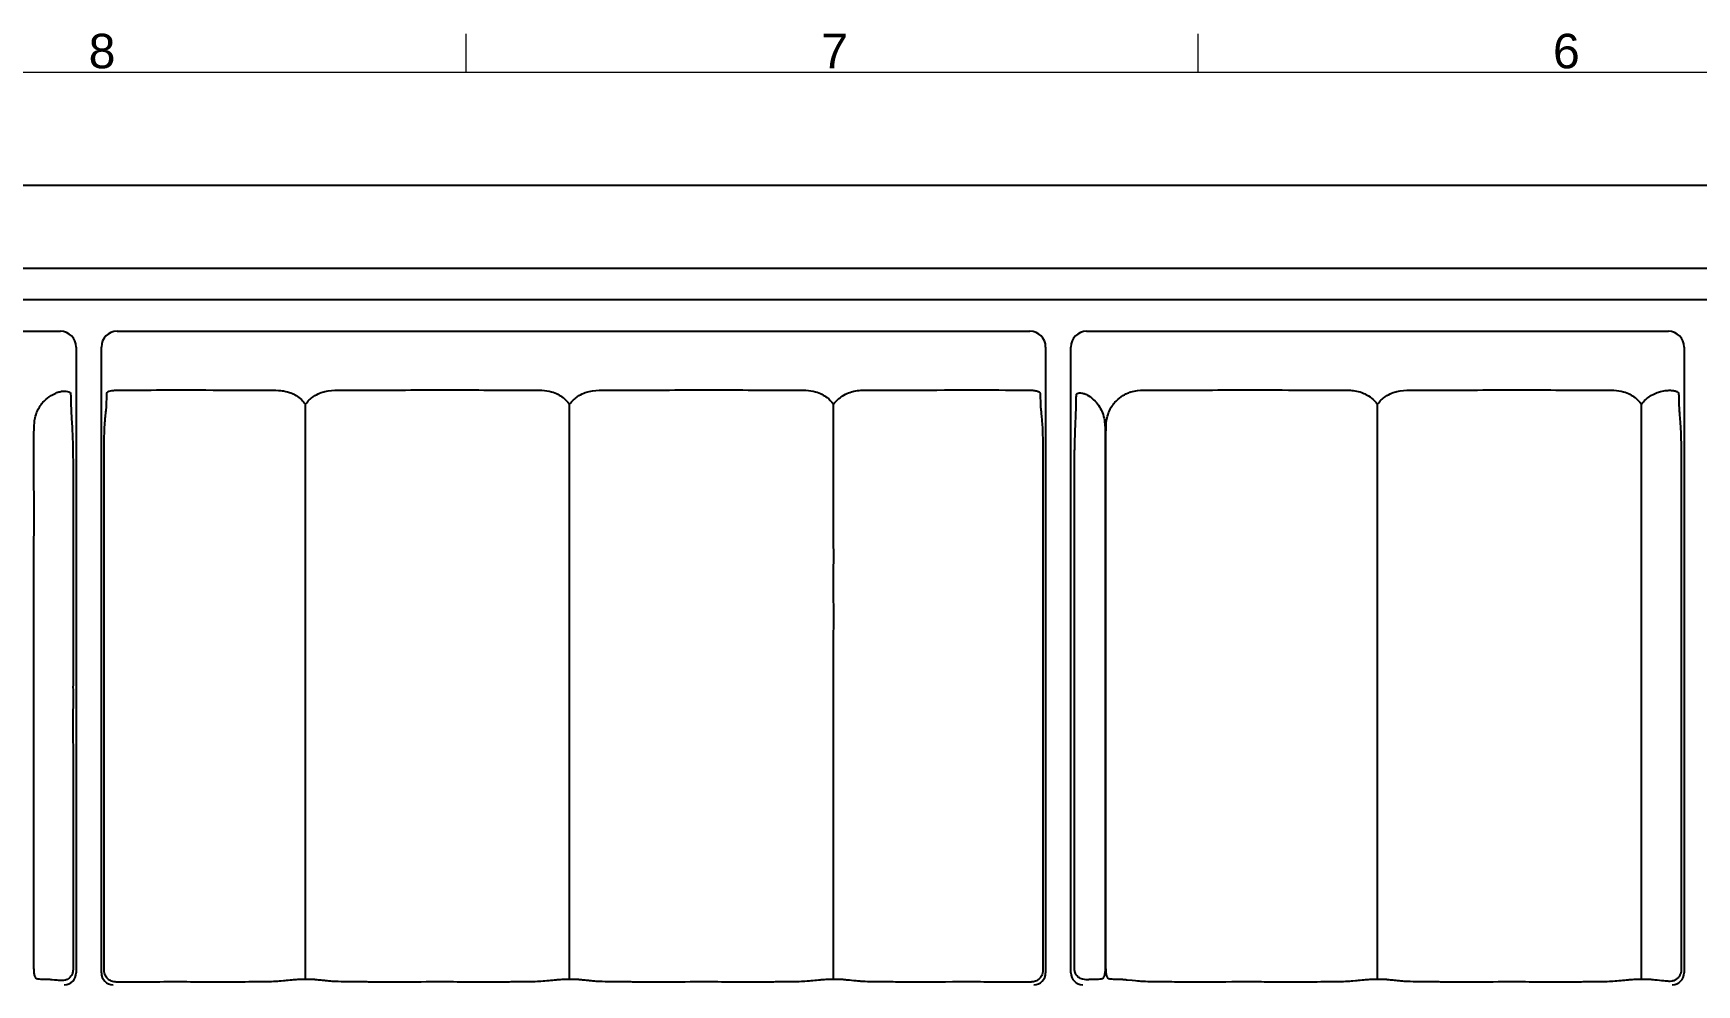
# Model space of a CAD drawing. Header units: millimetres. Extents: x 0 to 1486, y 0 to 1051.
# Drawn here: x 781.1 to 992.1, y 910.5 to 1031.2 of the extents above; entities that cross this region are included whole.
import ezdxf

# ---------------------------------------------------------------- set-up
doc = ezdxf.new("R2010")
doc.units = ezdxf.units.MM
doc.header["$LTSCALE"] = 1.25
for name, color, linetype, lineweight, true_color in [('Bemaßungen(DIN)', 7, 'Continuous', 5, 0x262659), ('Sichtbare Kanten(DIN)', 7, 'Continuous', 25, 0x262659), ('Skizziergeometrie(DIN)', 7, 'Continuous', 9, 0x262659), ('Symbole(DIN)', 7, 'Continuous', 15, 0x262659)]:
    doc.layers.add(name, color=color, linetype=linetype, lineweight=lineweight, true_color=true_color)
doc.styles.add('Aktuell-DIN', font='arial.ttf')
doc.styles.add('Aktuell-DINGroßer Text', font='arial.ttf')
doc.dimstyles.new('STANDARD-DIN', dxfattribs={"dimscale": 1.25, "dimtxt": 5.25, "dimasz": 2.5, "dimexe": 3.175, "dimexo": 0, "dimgap": 0.8, "dimtad": 1, "dimrnd": 1e-08, "dimtxsty": 'Aktuell-DINGroßer Text', "dimcen": 0.09, "dimdle": 10, "dimclrd": 256, "dimclre": 256, "dimclrt": 256, "dimazin": 2, "dimtfac": 0.666667, "dimtmove": 0, "dimatfit": 3, "dimfxl": 1, "dimtolj": 1, "dimlwd": 25, "dimlwe": 25, "dimarcsym": 0})

# ---------------------------------------------------------------- blocks, each defined once
blk = doc.blocks.new('Ränder Standardrahmen')
at = {"layer": 'Skizziergeometrie(DIN)'}
for p, q in [((668.81, 821), (668.81, 824.9)), ((743.12, 821), (743.12, 824.9))]:
    blk.add_line(p, q, dxfattribs=at)
at = {"layer": 'Skizziergeometrie(DIN)', "flags": 128}
blk.add_lwpolyline([(20, 20), (20, 821), (1169, 821), (1169, 20), (20, 20)], dxfattribs=at)
at = {"layer": 'Symbole(DIN)', "color": 179, "true_color": 0x262659, "char_height": 3.5, "attachment_point": 7, "style": 'Aktuell-DIN'}
for s, insert in [('8', (630.5, 821.34)), ('7', (704.85, 821.4)), ('6', (779.12, 821.34))]:
    blk.add_mtext(s, dxfattribs=dict(at, insert=insert))
blk = doc.blocks.new('*D89')
at = {"layer": 'Bemaßungen(DIN)', "color": 250, "linetype": 'Continuous', "lineweight": 25, "true_color": 0x3f3f3f, "transparency": 16777216}
for p, q in [((166.14, 991.86), (166.14, 1015.83)), ((1124.14, 991.86), (1124.14, 1015.83)), ((1121.01, 1011.86), (169.26, 1011.86))]:
    blk.add_line(p, q, dxfattribs=at)
at = {"layer": 'Bemaßungen(DIN)', "color": 250, "linetype": 'Continuous', "true_color": 0x3f3f3f, "transparency": 16777216}
for points in [[(169.26, 1012.38), (169.26, 1011.34), (166.14, 1011.86)], [(1121.01, 1012.38), (1121.01, 1011.34), (1124.14, 1011.86)]]:
    blk.add_solid(points, dxfattribs=at)
at = {"layer": 'Defpoints', "color": 0, "linetype": 'Continuous', "transparency": 16777216}
for p in [(166.14, 1011.86), (166.14, 991.86), (1124.14, 991.86)]:
    blk.add_point(p, dxfattribs=at)
at = {"layer": 'Bemaßungen(DIN)', "color": 179, "linetype": 'Continuous', "lineweight": 25, "true_color": 0x262659, "transparency": 16777216, "insert": (637.88, 1019.57), "char_height": 6.562, "attachment_point": 1, "style": 'Aktuell-DINGroßer Text'}
blk.add_mtext('\\A1;958', dxfattribs=at)

msp = doc.modelspace()

# ---------------------------------------------------------------- linework, layer by layer
at = {"layer": 'Sichtbare Kanten(DIN)'}
for p, q in [((192.095, 1001.364), (1098.181, 1001.364)), ((1068.371, 997.364), (221.906, 997.364)), ((710.738, 993.364), (784.538, 993.364)), ((791.738, 993.364), (907.538, 993.364)), ((914.738, 993.364), (988.538, 993.364)), ((786.538, 991.364), (786.538, 911.964)), ((789.738, 911.964), (789.738, 991.364)), ((909.538, 991.364), (909.538, 911.964)), ((912.738, 911.964), (912.738, 991.364)), ((990.538, 991.364), (990.538, 911.964))]:
    msp.add_line(p, q, dxfattribs=at)
for centre, major_axis, ratio, start_param, end_param in [((784.538, 991.364), (1.884, 0.673), 0.9996634, 5.940323, 7.5109061), ((791.739, 991.364), (-1.884, 0.673), 0.9996634, 5.0554645, 6.6260477), ((907.538, 991.364), (1.884, 0.673), 0.9996634, 5.940323, 7.5109061), ((914.739, 991.364), (-1.884, 0.673), 0.9996634, 5.0554645, 6.6260477), ((988.538, 991.364), (1.884, 0.673), 0.9996634, 5.940323, 7.5109061), ((785.038, 911.965), (1.061, -1.061), 0.9994032, 5.4980856, 7.068285), ((791.239, 911.965), (-1.061, -1.061), 0.9994032, 5.4980856, 7.068285), ((908.038, 911.965), (1.061, -1.061), 0.9994032, 5.4980856, 7.068285), ((914.239, 911.965), (-1.061, -1.061), 0.9994032, 5.4980856, 7.068285), ((989.038, 911.965), (1.061, -1.061), 0.9994032, 5.4980856, 7.068285)]:
    msp.add_ellipse(centre, major_axis=major_axis, ratio=ratio, start_param=start_param, end_param=end_param, dxfattribs=at)
for points, knots in [([(781.19, 912.661), (781.193, 917.332), (781.192, 922.003), (781.192, 936.43), (781.181, 946.187), (781.191, 956.441), (781.188, 959.778), (781.192, 967.263), (781.195, 971.109), (781.19, 975.866), (781.191, 975.954), (781.188, 980.406), (781.159, 981.271), (781.337, 982.476), (781.481, 983.09), (782.141, 984.178), (782.49, 984.571), (783.189, 985.131), (783.514, 985.332), (784.018, 985.557), (784.178, 985.617), (784.341, 985.667)], [0.051059, 0.051059, 0.051059, 0.051059, 1.4522956, 1.4522956, 4.3792796, 4.3792796, 4.5287361, 4.5287361, 4.6867459, 4.6867459, 4.724145, 4.724145, 5.0010116, 5.0010116, 5.1620256, 5.1620256, 5.2738834, 5.2738834, 5.3550155, 5.3550155, 5.3921002, 5.3921002, 5.3921002, 5.3921002]), ([(784.341, 985.667), (784.498, 985.715), (784.658, 985.749), (784.97, 985.786), (785.118, 985.79), (785.395, 985.767), (785.517, 985.739), (785.677, 985.667), (785.728, 985.631), (785.813, 985.535), (785.837, 985.472), (785.841, 985.4)], [0, 0, 0, 0, 0.04937199, 0.04937199, 0.0994642, 0.0994642, 0.15405325, 0.15405325, 0.19195175, 0.19195175, 0.23994962, 0.23994962, 0.23994962, 0.23994962]), ([(790.436, 985.442), (790.438, 985.501), (790.452, 985.552), (790.495, 985.624), (790.515, 985.648), (790.563, 985.689), (790.59, 985.707), (790.657, 985.743), (790.7, 985.76), (790.84, 985.806), (790.95, 985.828), (791.207, 985.865), (791.355, 985.879), (791.65, 985.896), (791.792, 985.901), (791.935, 985.901)], [0, 0, 0, 0, 0.03617257, 0.03617257, 0.05787625, 0.05787625, 0.07727783, 0.07727783, 0.10156277, 0.10156277, 0.14725327, 0.14725327, 0.19659469, 0.19659469, 0.23954924, 0.23954924, 0.23954924, 0.23954924]), ([(791.935, 985.901), (795.82, 985.905), (798.721, 985.949), (805.859, 985.907), (807.775, 985.9), (811.819, 985.911), (812.369, 985.888), (813.59, 985.675), (814.097, 985.428), (814.94, 984.902), (815.341, 984.502), (815.634, 984.119)], [0.0505816, 0.0505816, 0.0505816, 0.0505816, 1.2428161, 1.2428161, 1.6803583, 1.6803583, 2.1661209, 2.1661209, 2.8776939, 2.8776939, 3.9144418, 3.9144418, 3.9144418, 3.9144418]), ([(815.634, 984.119), (815.941, 984.52), (816.289, 984.832), (817.187, 985.463), (817.718, 985.645), (818.678, 985.88), (819.233, 985.902), (820.311, 985.911), (821.494, 985.912), (825.899, 985.897), (829.437, 985.93), (836.511, 985.932), (840.046, 985.901), (845.383, 985.909), (846.101, 985.899), (847.439, 985.528), (847.916, 985.263), (848.574, 984.747), (848.866, 984.469), (849.134, 984.119)], [1.9918228, 1.9918228, 1.9918228, 1.9918228, 2.4912622, 2.4912622, 3.3383961, 3.3383961, 4.5998735, 4.5998735, 5.7119812, 5.7119812, 10.2530914, 10.2530914, 14.7897922, 14.7897922, 17.1016809, 17.1016809, 19.0413203, 19.0413203, 20.3331967, 20.3331967, 20.3331967, 20.3331967]), ([(849.134, 984.119), (849.441, 984.52), (849.789, 984.832), (850.687, 985.463), (851.218, 985.645), (852.178, 985.88), (852.733, 985.902), (853.811, 985.911), (854.994, 985.912), (859.399, 985.897), (862.937, 985.93), (870.011, 985.932), (873.546, 985.901), (878.883, 985.909), (879.601, 985.899), (880.939, 985.528), (881.416, 985.263), (882.074, 984.747), (882.366, 984.469), (882.634, 984.119)], [1.9918227, 1.9918227, 1.9918227, 1.9918227, 2.4912621, 2.4912621, 3.3383958, 3.3383958, 4.599873, 4.599873, 5.7119805, 5.7119805, 10.2530898, 10.2530898, 14.7897895, 14.7897895, 17.1016777, 17.1016777, 19.0413166, 19.0413166, 20.3331926, 20.3331926, 20.3331926, 20.3331926]), ([(882.634, 984.119), (882.972, 984.56), (883.361, 984.896), (884.275, 985.5), (884.795, 985.673), (885.802, 985.893), (886.361, 985.905), (888.091, 985.912), (891.034, 985.896), (894.17, 985.906), (896.669, 985.932), (903.717, 985.93), (905.559, 985.907), (907.341, 985.902)], [2.811306, 2.811306, 2.811306, 2.811306, 3.720389, 3.720389, 5.0632039, 5.0632039, 6.8925624, 6.8925624, 10.1275156, 10.1275156, 12.31887, 12.31887, 14.2885962, 14.2885962, 14.2885962, 14.2885962]), ([(907.341, 985.902), (907.535, 985.901), (907.726, 985.893), (908.082, 985.863), (908.244, 985.842), (908.462, 985.794), (908.534, 985.773), (908.635, 985.73), (908.67, 985.712), (908.727, 985.674), (908.75, 985.654), (908.79, 985.608), (908.806, 985.582), (908.832, 985.519), (908.839, 985.482), (908.841, 985.441)], [0, 0, 0, 0, 0.05805622, 0.05805622, 0.11559652, 0.11559652, 0.15003525, 0.15003525, 0.17220572, 0.17220572, 0.1919922, 0.1919922, 0.21382109, 0.21382109, 0.23933032, 0.23933032, 0.23933032, 0.23933032]), ([(913.436, 985.265), (913.44, 985.355), (913.475, 985.426), (913.604, 985.518), (913.684, 985.545), (913.886, 985.565), (914.006, 985.559), (914.255, 985.514), (914.381, 985.479), (914.654, 985.375), (914.798, 985.302), (914.935, 985.217)], [0, 0, 0, 0, 0.05881412, 0.05881412, 0.10657253, 0.10657253, 0.15388369, 0.15388369, 0.19645112, 0.19645112, 0.24513347, 0.24513347, 0.24513347, 0.24513347]), ([(917.19, 912.661), (917.193, 917.333), (917.192, 922.004), (917.192, 936.432), (917.181, 946.189), (917.191, 956.444), (917.188, 959.772), (917.192, 967.265), (917.195, 971.111), (917.19, 975.864), (917.191, 975.954), (917.188, 980.407), (917.159, 981.272), (917.337, 982.476), (917.481, 983.091), (918.141, 984.179), (918.491, 984.571), (919.482, 985.365), (920.036, 985.573), (920.91, 985.842), (921.453, 985.886), (922.235, 985.909), (922.561, 985.908), (927.837, 985.909), (928.23, 985.908), (934.489, 985.932), (936.324, 985.931), (940.611, 985.921), (941.668, 985.895), (946.575, 985.906), (947.502, 985.927), (948.652, 985.849), (949.269, 985.77), (950.203, 985.366), (950.74, 985.092), (951.416, 984.389), (951.53, 984.256), (951.634, 984.119)], [0.0508222, 0.0508222, 0.0508222, 0.0508222, 1.4522951, 1.4522951, 4.3792843, 4.3792843, 4.5287407, 4.5287407, 4.6864042, 4.6864042, 4.7235624, 4.7235624, 4.9979407, 4.9979407, 5.1574087, 5.1574087, 5.2681896, 5.2681896, 5.4285538, 5.4285538, 5.7201235, 5.7201235, 5.8989031, 5.8989031, 7.4287944, 7.4287944, 7.926087, 7.926087, 9.1789738, 9.1789738, 10.2097934, 10.2097934, 10.8970779, 10.8970779, 11.2171125, 11.2171125, 11.288926, 11.288926, 11.288926, 11.288926]), ([(951.634, 984.119), (951.941, 984.52), (952.289, 984.832), (953.187, 985.463), (953.718, 985.645), (954.678, 985.88), (955.233, 985.902), (956.311, 985.911), (957.494, 985.912), (961.899, 985.897), (965.437, 985.93), (972.511, 985.932), (976.046, 985.901), (981.383, 985.909), (982.101, 985.899), (983.439, 985.528), (983.916, 985.263), (984.574, 984.747), (984.866, 984.469), (985.134, 984.119)], [1.9918227, 1.9918227, 1.9918227, 1.9918227, 2.4912621, 2.4912621, 3.338396, 3.338396, 4.5998732, 4.5998732, 5.7119808, 5.7119808, 10.2530904, 10.2530904, 14.7897906, 14.7897906, 17.101679, 17.101679, 19.0413181, 19.0413181, 20.3331942, 20.3331942, 20.3331942, 20.3331942]), ([(985.134, 984.119), (985.472, 984.561), (985.862, 984.896), (986.738, 985.475), (987.207, 985.638), (987.831, 985.798), (988.093, 985.839), (988.341, 985.864)], [1.9559782, 1.9559782, 1.9559782, 1.9559782, 2.5179382, 2.5179382, 3.2884102, 3.2884102, 3.8781638, 3.8781638, 3.8781638, 3.8781638]), ([(988.341, 985.864), (988.504, 985.88), (988.665, 985.884), (988.99, 985.872), (989.148, 985.854), (989.434, 985.799), (989.556, 985.76), (989.702, 985.677), (989.745, 985.641), (989.817, 985.546), (989.838, 985.484), (989.841, 985.414)], [0, 0, 0, 0, 0.04893573, 0.04893573, 0.10293556, 0.10293556, 0.1605466, 0.1605466, 0.19555181, 0.19555181, 0.24007362, 0.24007362, 0.24007362, 0.24007362]), ([(785.841, 985.4), (785.851, 985.189), (785.858, 984.96), (785.873, 984.373), (785.88, 983.974), (785.896, 983.343), (785.903, 983.181), (785.929, 982.796), (785.938, 982.756), (785.992, 981.804), (786.013, 981.432), (786.056, 980.593), (786.096, 979.81), (786.121, 978.857), (786.127, 978.563), (786.135, 977.907), (786.138, 977.624), (786.142, 976.902), (786.141, 976.343), (786.14, 975.268), (786.14, 974.976), (786.14, 973.574), (786.141, 973.132), (786.141, 971.511), (786.14, 971.017), (786.141, 965.943), (786.141, 961.917), (786.141, 956.226), (786.141, 954.56), (786.14, 951.961), (786.141, 951.028), (786.141, 949.256), (786.139, 948.416), (786.142, 946.848), (786.143, 946.45), (786.138, 945.086), (786.134, 944.607), (786.133, 943.567), (786.133, 943.207), (786.136, 942.076), (786.14, 941.39), (786.142, 940.261), (786.142, 939.869), (786.139, 938.25), (786.141, 937.673), (786.141, 935.984), (786.141, 935.561), (786.141, 934.198), (786.141, 933.979), (786.141, 932.084), (786.141, 931.745), (786.141, 930.397), (786.141, 929.578), (786.141, 925.891), (786.141, 923.022), (786.141, 919.432), (786.141, 918.712), (786.141, 916.908), (786.14, 915.824), (786.141, 913.991), (786.141, 913.763), (786.141, 912.836), (786.141, 912.597), (786.14, 912.361)], [0.0589739, 0.0589739, 0.0589739, 0.0589739, 0.2228694, 0.2228694, 0.5240519, 0.5240519, 0.7768213, 0.7768213, 1.1556142, 1.1556142, 1.4022052, 1.4022052, 1.6668803, 1.6668803, 1.766922, 1.766922, 1.8635071, 1.8635071, 2.11907, 2.11907, 2.3510757, 2.3510757, 2.5094309, 2.5094309, 2.6068208, 2.6068208, 2.9809317, 2.9809317, 3.1357421, 3.1357421, 3.2224647, 3.2224647, 3.3003728, 3.3003728, 3.3685401, 3.3685401, 3.4262593, 3.4262593, 3.4569195, 3.4569195, 3.5237411, 3.5237411, 3.5656376, 3.5656376, 3.6680013, 3.6680013, 3.7158496, 3.7158496, 3.7572038, 3.7572038, 3.7698672, 3.7698672, 3.7894269, 3.7894269, 3.8579917, 3.8579917, 3.8751985, 3.8751985, 3.9011092, 3.9011092, 3.9190021, 3.9190021, 3.92637, 3.92637, 3.92637, 3.92637]), ([(790.085, 912.31), (790.085, 912.864), (790.085, 913.418), (790.084, 916.775), (790.085, 919.578), (790.085, 925.148), (790.085, 927.915), (790.085, 932.07), (790.085, 933.459), (790.085, 935.831), (790.084, 936.281), (790.084, 937.822), (790.086, 938.705), (790.084, 939.937), (790.084, 940.29), (790.084, 941.677), (790.09, 942.172), (790.09, 944.254), (790.085, 945.273), (790.084, 947.192), (790.085, 947.703), (790.085, 949.681), (790.084, 950.511), (790.085, 953.822), (790.084, 956.304), (790.085, 962.236), (790.085, 965.686), (790.085, 970.659), (790.085, 971.071), (790.085, 975.009), (790.084, 976.158), (790.086, 977.682), (790.088, 978.315), (790.101, 979.481), (790.109, 979.985), (790.128, 980.73), (790.138, 981.034), (790.164, 981.53), (790.179, 981.731), (790.224, 982.192), (790.257, 982.512), (790.31, 983.044), (790.315, 983.12), (790.364, 983.618), (790.38, 983.682), (790.408, 984.476), (790.419, 985.067), (790.436, 985.442)], [0.0846359, 0.0846359, 0.0846359, 0.0846359, 0.2507747, 0.2507747, 1.0918127, 1.0918127, 1.9218155, 1.9218155, 2.3384295, 2.3384295, 2.6333091, 2.6333091, 3.0277376, 3.0277376, 3.1855196, 3.1855196, 3.6483737, 3.6483737, 4.0349312, 4.0349312, 4.3169271, 4.3169271, 4.5204554, 4.5204554, 5.1294073, 5.1294073, 5.9759917, 5.9759917, 6.3494315, 6.3494315, 7.3140288, 7.3140288, 8.4168149, 8.4168149, 9.3540897, 9.3540897, 10.1160123, 10.1160123, 10.7492862, 10.7492862, 11.2215856, 11.2215856, 11.7893366, 11.7893366, 13.1120487, 13.1120487, 14.1001975, 14.1001975, 14.1001975, 14.1001975]), ([(815.64, 911.144), (815.64, 911.515), (815.64, 911.899), (815.642, 917.253), (815.641, 922.208), (815.643, 936.549), (815.643, 942.459), (815.633, 949.517), (815.632, 950.319), (815.638, 954.431), (815.649, 956.012), (815.642, 959.934), (815.624, 960.692), (815.644, 964.345), (815.635, 965.961), (815.631, 968.533), (815.644, 969.232), (815.645, 971.433), (815.641, 972.775), (815.642, 975.303), (815.638, 976.49), (815.639, 977.921), (815.639, 978.254), (815.646, 979.85), (815.635, 980.647), (815.633, 981.668), (815.634, 981.946), (815.637, 982.447), (815.639, 982.665), (815.64, 983.114), (815.638, 983.329), (815.633, 983.718), (815.633, 983.873), (815.634, 984.046), (815.634, 984.082), (815.634, 984.119)], [12.2755904, 12.2755904, 12.2755904, 12.2755904, 12.3506044, 12.3506044, 13.284413, 13.284413, 15.0528792, 15.0528792, 15.9454786, 15.9454786, 17.3552917, 17.3552917, 18.9020043, 18.9020043, 20.129594, 20.129594, 20.8559372, 20.8559372, 21.9902836, 21.9902836, 22.9936181, 22.9936181, 23.2003516, 23.2003516, 24.0602423, 24.0602423, 24.4048334, 24.4048334, 24.6884775, 24.6884775, 25.0358022, 25.0358022, 25.4170267, 25.4170267, 25.5171786, 25.5171786, 25.5171786, 25.5171786]), ([(849.14, 911.144), (849.14, 911.515), (849.14, 911.899), (849.142, 917.253), (849.141, 922.208), (849.143, 936.549), (849.143, 942.459), (849.133, 949.517), (849.132, 950.32), (849.138, 954.435), (849.15, 956.017), (849.142, 959.87), (849.125, 960.721), (849.139, 963.633), (849.15, 964.431), (849.142, 966.217), (849.136, 966.702), (849.128, 968.635), (849.15, 969.541), (849.134, 971.968), (849.143, 973.107), (849.141, 975.373), (849.138, 975.612), (849.139, 977.873), (849.139, 978.189), (849.145, 979.786), (849.136, 980.56), (849.133, 981.581), (849.133, 981.873), (849.137, 982.392), (849.138, 982.611), (849.14, 983.055), (849.139, 983.268), (849.133, 983.714), (849.132, 983.909), (849.134, 984.119)], [12.2755912, 12.2755912, 12.2755912, 12.2755912, 12.3506052, 12.3506052, 13.284413, 13.284413, 15.0528775, 15.0528775, 15.9454987, 15.9454987, 17.3569101, 17.3569101, 18.8496753, 18.8496753, 19.6806081, 19.6806081, 20.1159434, 20.1159434, 21.2072895, 21.2072895, 22.1717742, 22.1717742, 23.1265293, 23.1265293, 23.2524765, 23.2524765, 23.7698049, 23.7698049, 23.9904783, 23.9904783, 24.1637028, 24.1637028, 24.3665356, 24.3665356, 24.6500358, 24.6500358, 24.6500358, 24.6500358]), ([(882.64, 911.144), (882.64, 911.515), (882.64, 911.899), (882.642, 917.253), (882.641, 922.208), (882.643, 936.549), (882.643, 942.459), (882.633, 949.517), (882.632, 950.32), (882.638, 954.435), (882.65, 956.018), (882.642, 959.85), (882.625, 960.725), (882.639, 963.618), (882.655, 964.205), (882.635, 967.128), (882.632, 968.141), (882.646, 970.013), (882.643, 970.622), (882.629, 972.546), (882.647, 973.228), (882.636, 975.676), (882.639, 976.658), (882.639, 977.895), (882.639, 978.219), (882.646, 979.816), (882.636, 980.602), (882.633, 981.622), (882.634, 981.907), (882.637, 982.418), (882.639, 982.636), (882.64, 983.083), (882.638, 983.296), (882.634, 983.688), (882.633, 983.846), (882.633, 983.998), (882.634, 984.043), (882.634, 984.119)], [12.2755913, 12.2755913, 12.2755913, 12.2755913, 12.3506054, 12.3506054, 13.2844129, 13.2844129, 15.0528771, 15.0528771, 15.9455033, 15.9455033, 17.3572826, 17.3572826, 18.8341533, 18.8341533, 19.6997349, 19.6997349, 20.1587406, 20.1587406, 20.5482425, 20.5482425, 21.6257767, 21.6257767, 22.3463911, 22.3463911, 22.5344633, 22.5344633, 23.3091596, 23.3091596, 23.629793, 23.629793, 23.8873108, 23.8873108, 24.1951889, 24.1951889, 24.5377633, 24.5377633, 24.5752574, 24.5752574, 24.5752574, 24.5752574]), ([(908.841, 985.441), (908.847, 985.294), (908.853, 985.117), (908.872, 984.412), (908.879, 984.037), (908.911, 983.578), (908.923, 983.503), (908.957, 983.179), (908.97, 983.014), (909.007, 982.617), (909.038, 982.331), (909.102, 981.579), (909.12, 981.314), (909.145, 980.713), (909.156, 980.373), (909.174, 979.361), (909.181, 978.803), (909.188, 977.668), (909.189, 977.099), (909.189, 975.673), (909.189, 974.83), (909.189, 972.851), (909.189, 971.716), (909.189, 964.718), (909.19, 958.855), (909.189, 951.892), (909.19, 950.792), (909.189, 948.983), (909.189, 948.272), (909.19, 946.668), (909.191, 946.366), (909.186, 944.652), (909.182, 943.867), (909.186, 941.845), (909.191, 941.061), (909.19, 939.486), (909.189, 939.117), (909.189, 937.909), (909.189, 937.446), (909.189, 935.907), (909.189, 934.527), (909.189, 927.245), (909.189, 924.106), (909.189, 916.029), (909.189, 913.543), (909.189, 912.313)], [0.0604184, 0.0604184, 0.0604184, 0.0604184, 0.1705042, 0.1705042, 0.4160771, 0.4160771, 0.5661148, 0.5661148, 0.7007484, 0.7007484, 0.9365181, 0.9365181, 1.1336161, 1.1336161, 1.2733501, 1.2733501, 1.3975882, 1.3975882, 1.5197409, 1.5197409, 1.6963191, 1.6963191, 1.9340027, 1.9340027, 3.1618731, 3.1618731, 3.3921218, 3.3921218, 3.5408106, 3.5408106, 3.7283849, 3.7283849, 3.8938159, 3.8938159, 4.0012161, 4.0012161, 4.0455247, 4.0455247, 4.0881662, 4.0881662, 4.1294169, 4.1294169, 4.1606817, 4.1606817, 4.2098551, 4.2098551, 4.2098551, 4.2098551]), ([(913.211, 912.436), (913.211, 912.697), (913.21, 912.945), (913.209, 914.389), (913.211, 914.522), (913.21, 916.451), (913.21, 916.821), (913.21, 917.916), (913.21, 918.412), (913.21, 919.982), (913.21, 922.888), (913.21, 928.689), (913.21, 930.498), (913.21, 933.448), (913.21, 933.761), (913.21, 935.252), (913.21, 935.651), (913.21, 936.911), (913.21, 937.31), (913.21, 938.631), (913.21, 938.99), (913.211, 940.73), (913.209, 941.225), (913.211, 942.16), (913.213, 942.453), (913.215, 943.017), (913.216, 943.295), (913.216, 943.885), (913.215, 944.179), (913.211, 945.077), (913.209, 945.397), (913.209, 946.368), (913.21, 946.743), (913.211, 947.901), (913.21, 948.389), (913.209, 949.817), (913.21, 950.296), (913.21, 954.738), (913.21, 958.061), (913.21, 962.343), (913.21, 963.48), (913.21, 966.167), (913.21, 968.173), (913.21, 970.915), (913.21, 971.331), (913.21, 972.67), (913.21, 973.127), (913.21, 974.779), (913.211, 975.034), (913.209, 976.535), (913.208, 977.033), (913.212, 977.72), (913.214, 977.887), (913.219, 978.286), (913.222, 978.504), (913.233, 979.062), (913.242, 979.504), (913.275, 980.421), (913.313, 981.385), (913.353, 982.207), (913.367, 982.297), (913.385, 982.999), (913.389, 983.251), (913.4, 983.963), (913.405, 984.365), (913.422, 984.95), (913.429, 985.118), (913.436, 985.265)], [0.1351738, 0.1351738, 0.1351738, 0.1351738, 0.2734815, 0.2734815, 0.6179191, 0.6179191, 0.719936, 0.719936, 0.828344, 0.828344, 0.9822225, 0.9822225, 1.052005, 1.052005, 1.0959671, 1.0959671, 1.1772171, 1.1772171, 1.262343, 1.262343, 1.3999761, 1.3999761, 1.7477173, 1.7477173, 1.9070435, 1.9070435, 2.0567428, 2.0567428, 2.2230494, 2.2230494, 2.4659741, 2.4659741, 2.621761, 2.621761, 2.9396228, 2.9396228, 3.2670438, 3.2670438, 4.2403956, 4.2403956, 4.5207593, 4.5207593, 5.3468395, 5.3468395, 5.6499163, 5.6499163, 6.0111898, 6.0111898, 6.4931257, 6.4931257, 6.81071, 6.81071, 6.921466, 6.921466, 7.0755297, 7.0755297, 7.3512563, 7.3512563, 7.514919, 7.514919, 7.7698993, 7.7698993, 7.8762202, 7.8762202, 8.0462086, 8.0462086, 8.1301275, 8.1301275, 8.1301275, 8.1301275]), ([(914.935, 985.217), (915.195, 985.055), (915.504, 984.822), (916.235, 984.05), (916.539, 983.566), (916.983, 982.411), (917.052, 981.807), (917.087, 980.982), (917.083, 980.836), (917.083, 975.499), (917.084, 974.001), (917.081, 971.041), (917.083, 969.578), (917.081, 967.032), (917.084, 966.396), (917.084, 963.461), (917.083, 961.576), (917.087, 956.683), (917.08, 956.585), (917.094, 939.253), (917.084, 925.957), (917.086, 912.661)], [0.03977222, 0.03977222, 0.03977222, 0.03977222, 0.09030262, 0.09030262, 0.15791453, 0.15791453, 0.23650704, 0.23650704, 0.27492103, 0.27492103, 0.28990768, 0.28990768, 0.30453834, 0.30453834, 0.3153806, 0.3153806, 0.3348367, 0.3348367, 0.36588851, 0.36588851, 0.46815818, 0.46815818, 0.46815818, 0.46815818]), ([(951.64, 911.144), (951.64, 911.515), (951.64, 911.899), (951.642, 917.253), (951.641, 922.208), (951.643, 936.549), (951.643, 942.459), (951.633, 949.517), (951.632, 950.32), (951.638, 954.433), (951.65, 956.015), (951.642, 959.898), (951.624, 960.712), (951.646, 964.776), (951.623, 966.899), (951.645, 969.831), (951.643, 970.668), (951.633, 972.033), (951.635, 972.441), (951.642, 973.937), (951.639, 974.553), (951.635, 976.081), (951.638, 976.458), (951.64, 977.743), (951.641, 978.338), (951.645, 979.771), (951.642, 980.079), (951.635, 980.924), (951.633, 981.343), (951.634, 981.989), (951.636, 982.231), (951.639, 982.688), (951.64, 982.9), (951.639, 983.414), (951.634, 983.638), (951.633, 983.899), (951.633, 983.99), (951.634, 984.119)], [12.2755909, 12.2755909, 12.2755909, 12.2755909, 12.3506049, 12.3506049, 13.284413, 13.284413, 15.0528782, 15.0528782, 15.9454909, 15.9454909, 17.3562751, 17.3562751, 18.8725795, 18.8725795, 20.5310241, 20.5310241, 21.1627112, 21.1627112, 22.0902732, 22.0902732, 23.4296947, 23.4296947, 24.0272804, 24.0272804, 25.0742675, 25.0742675, 25.6019042, 25.6019042, 26.2857347, 26.2857347, 26.7240823, 26.7240823, 27.1455376, 27.1455376, 27.849643, 27.849643, 28.1535135, 28.1535135, 28.1535135, 28.1535135]), ([(985.14, 911.144), (985.14, 911.515), (985.14, 911.899), (985.142, 917.253), (985.141, 922.208), (985.143, 936.549), (985.143, 942.459), (985.133, 949.517), (985.132, 950.319), (985.138, 954.431), (985.149, 956.011), (985.141, 959.948), (985.123, 960.682), (985.144, 964.335), (985.137, 965.913), (985.131, 968.444), (985.143, 969.133), (985.146, 970.853), (985.133, 971.528), (985.137, 973.485), (985.142, 974.303), (985.134, 975.967), (985.138, 976.406), (985.139, 977.843), (985.139, 978.273), (985.148, 980.082), (985.132, 980.938), (985.134, 981.968), (985.135, 982.211), (985.139, 982.67), (985.14, 982.883), (985.139, 983.391), (985.134, 983.613), (985.133, 983.9), (985.133, 984.001), (985.134, 984.119)], [12.2755902, 12.2755902, 12.2755902, 12.2755902, 12.3506041, 12.3506041, 13.284413, 13.284413, 15.0528797, 15.0528797, 15.9454731, 15.9454731, 17.354859, 17.354859, 18.9138412, 18.9138412, 20.0984997, 20.0984997, 20.8147907, 20.8147907, 21.5985995, 21.5985995, 22.5905249, 22.5905249, 23.4890749, 23.4890749, 23.8612877, 23.8612877, 24.8382545, 24.8382545, 25.1591313, 25.1591313, 25.464913, 25.464913, 25.9633056, 25.9633056, 26.2539887, 26.2539887, 26.2539887, 26.2539887]), ([(989.841, 985.414), (989.851, 985.188), (989.859, 984.924), (989.872, 984.4), (989.879, 984.151), (989.897, 983.637), (989.907, 983.478), (989.935, 983.134), (989.944, 983.079), (989.995, 982.353), (990.019, 982.019), (990.072, 981.184), (990.102, 980.722), (990.125, 980.18), (990.137, 979.845), (990.154, 978.919), (990.159, 978.54), (990.167, 977.574), (990.168, 976.986), (990.168, 975.816), (990.167, 975.597), (990.167, 973.758), (990.168, 973.297), (990.168, 971.61), (990.167, 971.158), (990.167, 969.589), (990.167, 969.108), (990.168, 964.029), (990.167, 959.452), (990.167, 954.59), (990.167, 954.247), (990.167, 953.48), (990.167, 953.046), (990.167, 951.555), (990.168, 951.173), (990.168, 949.568), (990.167, 949.153), (990.167, 947.629), (990.169, 947.127), (990.168, 945.764), (990.165, 945.241), (990.159, 943.149), (990.163, 942.457), (990.169, 940.648), (990.169, 940.323), (990.167, 938.928), (990.167, 938.342), (990.168, 937.21), (990.168, 936.939), (990.168, 935.654), (990.167, 935.314), (990.168, 934.226), (990.168, 933.792), (990.168, 932.363), (990.168, 931.46), (990.168, 927.388), (990.168, 924.22), (990.168, 915.752), (990.168, 913.582), (990.168, 912.334)], [0.0590997, 0.0590997, 0.0590997, 0.0590997, 0.2239142, 0.2239142, 0.3684339, 0.3684339, 0.5559836, 0.5559836, 0.7928086, 0.7928086, 0.9863366, 0.9863366, 1.2417453, 1.2417453, 1.3601105, 1.3601105, 1.4281932, 1.4281932, 1.5238267, 1.5238267, 1.6108288, 1.6108288, 1.645521, 1.645521, 1.6680692, 1.6680692, 1.6779564, 1.6779564, 1.7678786, 1.7678786, 1.7735094, 1.7735094, 1.7808703, 1.7808703, 1.7989985, 1.7989985, 1.8313536, 1.8313536, 1.8763454, 1.8763454, 1.9284473, 1.9284473, 2.0422384, 2.0422384, 2.1341661, 2.1341661, 2.2004992, 2.2004992, 2.262404, 2.262404, 2.2981211, 2.2981211, 2.3259816, 2.3259816, 2.3738095, 2.3738095, 2.5416501, 2.5416501, 2.8222807, 2.8222807, 2.8222807, 2.8222807]), ([(781.689, 911.162), (781.591, 911.166), (781.506, 911.208), (781.374, 911.368), (781.326, 911.476), (781.255, 911.743), (781.232, 911.895), (781.206, 912.167), (781.199, 912.277), (781.192, 912.479), (781.19, 912.57), (781.19, 912.661)], [0.00000753, 0.00000753, 0.00000753, 0.00000753, 0.06498426, 0.06498426, 0.12401548, 0.12401548, 0.17908978, 0.17908978, 0.21366688, 0.21366688, 0.24100178, 0.24100178, 0.24100178, 0.24100178]), ([(786.14, 912.361), (786.14, 912.359), (786.14, 912.356), (786.14, 912.302), (786.137, 912.25), (786.123, 912.128), (786.11, 912.059), (786.06, 911.872), (786.012, 911.758), (785.915, 911.591), (785.853, 911.498), (785.677, 911.31), (785.591, 911.246), (785.339, 911.088), (785.179, 911.047), (784.889, 910.979), (784.693, 910.971), (784.514, 910.989)], [0.52784928, 0.52784928, 0.52784928, 0.52784928, 0.52824272, 0.52824272, 0.53617699, 0.53617699, 0.54720616, 0.54720616, 0.56743155, 0.56743155, 0.58030524, 0.58030524, 0.59460624, 0.59460624, 0.62861542, 0.62861542, 0.70231366, 0.70231366, 0.70231366, 0.70231366]), ([(791.584, 910.81), (791.541, 910.81), (791.498, 910.812), (791.257, 910.833), (791.064, 910.889), (790.715, 911.071), (790.561, 911.195), (790.324, 911.478), (790.237, 911.628), (790.138, 911.896), (790.111, 912.005), (790.089, 912.181), (790.085, 912.245), (790.085, 912.31)], [0.40079695, 0.40079695, 0.40079695, 0.40079695, 0.41373564, 0.41373564, 0.47329653, 0.47329653, 0.53202514, 0.53202514, 0.58385714, 0.58385714, 0.61757971, 0.61757971, 0.63698936, 0.63698936, 0.63698936, 0.63698936]), ([(909.189, 912.313), (909.189, 912.244), (909.185, 912.175), (909.16, 911.993), (909.131, 911.881), (909.022, 911.596), (908.921, 911.433), (908.673, 911.163), (908.532, 911.055), (908.21, 910.891), (908.032, 910.838), (907.797, 910.813), (907.745, 910.81), (907.693, 910.81)], [0.30819587, 0.30819587, 0.30819587, 0.30819587, 0.32883238, 0.32883238, 0.36339563, 0.36339563, 0.42057601, 0.42057601, 0.4737861, 0.4737861, 0.5290425, 0.5290425, 0.54477536, 0.54477536, 0.54477536, 0.54477536]), ([(914.873, 911.099), (914.858, 911.098), (914.844, 911.096), (914.69, 911.085), (914.289, 911.082), (913.816, 911.329), (913.651, 911.441), (913.471, 911.651), (913.391, 911.757), (913.296, 911.963), (913.266, 912.046), (913.233, 912.188), (913.223, 912.246), (913.215, 912.33), (913.213, 912.355), (913.211, 912.399), (913.211, 912.418), (913.211, 912.436)], [1.90671566, 1.90671566, 1.90671566, 1.90671566, 1.93977395, 1.93977395, 2.26989175, 2.26989175, 2.37706563, 2.37706563, 2.41901323, 2.41901323, 2.44064336, 2.44064336, 2.45397978, 2.45397978, 2.45998341, 2.45998341, 2.46533367, 2.46533367, 2.46533367, 2.46533367]), ([(917.086, 912.661), (917.086, 912.567), (917.084, 912.473), (917.076, 912.265), (917.068, 912.152), (917.039, 911.866), (917.012, 911.707), (916.937, 911.455), (916.892, 911.36), (916.767, 911.208), (916.684, 911.166), (916.587, 911.162)], [0, 0, 0, 0, 0.02820622, 0.02820622, 0.0637276, 0.0637276, 0.12258179, 0.12258179, 0.17554687, 0.17554687, 0.24009655, 0.24009655, 0.24009655, 0.24009655]), ([(917.689, 911.162), (917.591, 911.166), (917.506, 911.208), (917.374, 911.368), (917.326, 911.476), (917.255, 911.743), (917.232, 911.895), (917.206, 912.167), (917.199, 912.277), (917.192, 912.479), (917.19, 912.57), (917.19, 912.661)], [0.00000753, 0.00000753, 0.00000753, 0.00000753, 0.06498426, 0.06498426, 0.12401548, 0.12401548, 0.17908978, 0.17908978, 0.21366688, 0.21366688, 0.24100178, 0.24100178, 0.24100178, 0.24100178]), ([(990.168, 912.334), (990.168, 912.294), (990.166, 912.253), (990.156, 912.139), (990.145, 912.067), (990.1, 911.879), (990.058, 911.767), (989.942, 911.544), (989.866, 911.438), (989.677, 911.235), (989.564, 911.148), (989.304, 910.997), (989.153, 910.943), (988.844, 910.88), (988.715, 910.88), (988.616, 910.886)], [1.03829781, 1.03829781, 1.03829781, 1.03829781, 1.05202881, 1.05202881, 1.07581997, 1.07581997, 1.1138423, 1.1138423, 1.1568894, 1.1568894, 1.20851737, 1.20851737, 1.27317213, 1.27317213, 1.34444096, 1.34444096, 1.34444096, 1.34444096]), ([(784.514, 910.989), (784.253, 911.015), (784.005, 911.039), (783.313, 911.107), (783.319, 911.112), (782.882, 911.126), (782.709, 911.13), (782.348, 911.138), (782.132, 911.143), (781.824, 911.155), (781.754, 911.158), (781.689, 911.162)], [0.3858881, 0.3858881, 0.3858881, 0.3858881, 0.6895694, 0.6895694, 1.442202, 1.442202, 1.7810586, 1.7810586, 2.1583777, 2.1583777, 2.278767, 2.278767, 2.278767, 2.278767]), ([(815.64, 911.144), (815.343, 911.135), (815.067, 911.131), (814.698, 911.12), (814.575, 911.115), (814.326, 911.096), (814.216, 911.083), (813.927, 911.054), (813.524, 911.015), (813.085, 910.972), (812.97, 910.96), (812.324, 910.899), (812.264, 910.887), (811.538, 910.857), (811.174, 910.845), (809.888, 910.821), (809.285, 910.817), (808.29, 910.81), (807.684, 910.81), (806.323, 910.81), (804.919, 910.81), (802.544, 910.81), (801.888, 910.81), (798.005, 910.813), (797.07, 910.81), (794.597, 910.809), (793.025, 910.81), (791.584, 910.81)], [0.0223692, 0.0223692, 0.0223692, 0.0223692, 0.1795219, 0.1795219, 0.2685278, 0.2685278, 0.3661478, 0.3661478, 0.4653958, 0.4653958, 0.5003719, 0.5003719, 0.6552378, 0.6552378, 0.7273812, 0.7273812, 0.8047809, 0.8047809, 0.9454703, 0.9454703, 1.1185255, 1.1185255, 1.3321691, 1.3321691, 1.7509779, 1.7509779, 2.059001, 2.059001, 2.059001, 2.059001]), ([(849.14, 911.144), (848.843, 911.135), (848.567, 911.131), (848.198, 911.12), (848.075, 911.115), (847.826, 911.096), (847.716, 911.083), (847.468, 911.058), (847.429, 911.055), (846.896, 911.002), (846.58, 910.971), (845.912, 910.907), (845.712, 910.882), (844.674, 910.845), (844.209, 910.836), (843.22, 910.82), (842.665, 910.815), (841.574, 910.81), (841.068, 910.81), (839.355, 910.81), (838.705, 910.81), (836.913, 910.81), (835.672, 910.81), (832.073, 910.813), (831.874, 910.811), (828.946, 910.81), (828.579, 910.81), (824.264, 910.81), (823.896, 910.81), (822.73, 910.812), (822.132, 910.815), (821.055, 910.827), (820.579, 910.835), (819.572, 910.86), (819.292, 910.875), (818.928, 910.898), (818.785, 910.914), (818.484, 910.943), (818.402, 910.951), (818.195, 910.971), (818.121, 910.979), (817.952, 910.995), (817.877, 911.002), (817.632, 911.026), (817.622, 911.028), (817.312, 911.058), (817.243, 911.065), (816.889, 911.1), (816.814, 911.109), (816.543, 911.121), (816.414, 911.125), (816.015, 911.135), (815.835, 911.138), (815.64, 911.144)], [0.0223692, 0.0223692, 0.0223692, 0.0223692, 0.1795191, 0.1795191, 0.2685257, 0.2685257, 0.3661452, 0.3661452, 0.4376007, 0.4376007, 0.5362167, 0.5362167, 0.6445211, 0.6445211, 0.7104006, 0.7104006, 0.798868, 0.798868, 0.8831937, 0.8831937, 0.9409241, 0.9409241, 1.0702761, 1.0702761, 1.3167551, 1.3167551, 1.3759406, 1.3759406, 1.5918659, 1.5918659, 1.9310793, 1.9310793, 2.2110613, 2.2110613, 2.6151875, 2.6151875, 3.3471554, 3.3471554, 3.690542, 3.690542, 3.9334883, 3.9334883, 4.1270351, 4.1270351, 4.5888504, 4.5888504, 4.8412221, 4.8412221, 5.4353241, 5.4353241, 5.8298961, 5.8298961, 6.1959405, 6.1959405, 6.1959405, 6.1959405]), ([(882.64, 911.144), (882.343, 911.135), (882.067, 911.131), (881.698, 911.12), (881.575, 911.115), (881.326, 911.096), (881.216, 911.083), (880.968, 911.058), (880.929, 911.055), (880.396, 911.002), (880.08, 910.971), (879.412, 910.907), (879.212, 910.882), (878.174, 910.845), (877.709, 910.836), (876.72, 910.82), (876.165, 910.815), (875.074, 910.81), (874.568, 910.81), (872.855, 910.81), (872.205, 910.81), (870.413, 910.81), (869.172, 910.81), (865.573, 910.813), (865.374, 910.811), (862.446, 910.81), (862.08, 910.81), (857.764, 910.81), (857.396, 910.81), (856.23, 910.812), (855.632, 910.815), (854.555, 910.827), (854.079, 910.835), (853.072, 910.86), (852.792, 910.875), (852.428, 910.898), (852.285, 910.914), (851.984, 910.943), (851.902, 910.951), (851.695, 910.971), (851.621, 910.979), (851.452, 910.995), (851.377, 911.002), (851.132, 911.026), (851.122, 911.028), (850.812, 911.058), (850.743, 911.065), (850.389, 911.1), (850.314, 911.109), (850.043, 911.121), (849.914, 911.125), (849.515, 911.135), (849.335, 911.138), (849.14, 911.144)], [0.0223692, 0.0223692, 0.0223692, 0.0223692, 0.1795191, 0.1795191, 0.2685257, 0.2685257, 0.3661452, 0.3661452, 0.4376007, 0.4376007, 0.5362167, 0.5362167, 0.6445211, 0.6445211, 0.7104006, 0.7104006, 0.798868, 0.798868, 0.8831937, 0.8831937, 0.9409241, 0.9409241, 1.0702761, 1.0702761, 1.3167548, 1.3167548, 1.375941, 1.375941, 1.5918571, 1.5918571, 1.9310662, 1.9310662, 2.2110448, 2.2110448, 2.6151659, 2.6151659, 3.3471227, 3.3471227, 3.6905014, 3.6905014, 3.9334409, 3.9334409, 4.126981, 4.126981, 4.5887775, 4.5887775, 4.8411372, 4.8411372, 5.4352106, 5.4352106, 5.8297629, 5.8297629, 6.1957893, 6.1957893, 6.1957893, 6.1957893]), ([(907.693, 910.81), (907.299, 910.81), (906.722, 910.81), (904.573, 910.81), (903.335, 910.809), (901.068, 910.811), (899.826, 910.813), (895.183, 910.809), (893.893, 910.81), (890.631, 910.81), (889.809, 910.81), (888.414, 910.822), (887.941, 910.829), (887.094, 910.846), (886.692, 910.858), (886.156, 910.882), (885.993, 910.894), (885.714, 910.92), (885.7, 910.922), (885.107, 910.979), (884.742, 911.016), (884.225, 911.066), (884.083, 911.081), (883.849, 911.104), (883.76, 911.113), (883.44, 911.124), (883.29, 911.128), (882.969, 911.136), (882.809, 911.139), (882.64, 911.144)], [0.05872807, 0.05872807, 0.05872807, 0.05872807, 0.11152051, 0.11152051, 0.18330956, 0.18330956, 0.24298824, 0.24298824, 0.31459976, 0.31459976, 0.33516426, 0.33516426, 0.35057052, 0.35057052, 0.37368985, 0.37368985, 0.39389909, 0.39389909, 0.40444906, 0.40444906, 0.42302359, 0.42302359, 0.43029332, 0.43029332, 0.43504353, 0.43504353, 0.4377346, 0.4377346, 0.4406756, 0.4406756, 0.4406756, 0.4406756]), ([(916.587, 911.162), (916.322, 911.149), (916.054, 911.142), (915.627, 911.131), (915.316, 911.126), (915.002, 911.109), (914.939, 911.105), (914.873, 911.099)], [0.0597569, 0.0597569, 0.0597569, 0.0597569, 0.2738613, 0.2738613, 1.1123262, 1.1123262, 1.3679075, 1.3679075, 1.3679075, 1.3679075]), ([(951.64, 911.144), (951.343, 911.135), (951.067, 911.131), (950.698, 911.12), (950.575, 911.115), (950.326, 911.096), (950.216, 911.083), (949.927, 911.054), (949.524, 911.015), (949.085, 910.972), (948.97, 910.96), (948.324, 910.899), (948.264, 910.887), (947.538, 910.857), (947.174, 910.845), (945.888, 910.821), (945.285, 910.817), (944.29, 910.81), (943.684, 910.81), (942.747, 910.81), (942.297, 910.81), (941.114, 910.81), (940.573, 910.81), (938.884, 910.81), (937.894, 910.81), (935.73, 910.812), (934.708, 910.812), (930.984, 910.809), (929.888, 910.81), (926.131, 910.81), (925.415, 910.81), (924.431, 910.817), (923.824, 910.822), (922.67, 910.844), (922.252, 910.856), (921.678, 910.88), (921.511, 910.892), (921.194, 910.922), (920.881, 910.953), (919.807, 911.058), (919.769, 911.062), (919.402, 911.099), (919.329, 911.108), (919.049, 911.121), (918.918, 911.125), (918.462, 911.136), (918.227, 911.141), (917.859, 911.154), (917.769, 911.158), (917.689, 911.162)], [0.0223692, 0.0223692, 0.0223692, 0.0223692, 0.1795219, 0.1795219, 0.2685278, 0.2685278, 0.3661478, 0.3661478, 0.4653958, 0.4653958, 0.5003719, 0.5003719, 0.655373, 0.655373, 0.7275896, 0.7275896, 0.8050678, 0.8050678, 0.9458999, 0.9458999, 1.0213328, 1.0213328, 1.1018721, 1.1018721, 1.2156314, 1.2156314, 1.3509589, 1.3509589, 1.5442888, 1.5442888, 1.6824248, 1.6824248, 1.7350861, 1.7350861, 1.7745501, 1.7745501, 1.8086739, 1.8086739, 1.8333815, 1.8333815, 1.8353604, 1.8353604, 1.8459628, 1.8459628, 1.8526897, 1.8526897, 1.8606129, 1.8606129, 1.8636779, 1.8636779, 1.8636779, 1.8636779]), ([(985.14, 911.144), (984.843, 911.135), (984.567, 911.131), (984.198, 911.12), (984.075, 911.115), (983.826, 911.096), (983.716, 911.083), (983.468, 911.058), (983.429, 911.055), (982.896, 911.002), (982.58, 910.971), (981.912, 910.907), (981.712, 910.882), (980.674, 910.845), (980.209, 910.836), (979.22, 910.82), (978.665, 910.815), (977.574, 910.81), (977.068, 910.81), (975.355, 910.81), (974.705, 910.81), (972.913, 910.81), (971.672, 910.81), (968.073, 910.813), (967.874, 910.811), (964.946, 910.81), (964.579, 910.81), (960.264, 910.81), (959.896, 910.81), (958.73, 910.812), (958.132, 910.815), (957.055, 910.827), (956.579, 910.835), (955.572, 910.86), (955.292, 910.875), (954.928, 910.898), (954.785, 910.914), (954.484, 910.943), (954.402, 910.951), (954.195, 910.971), (954.121, 910.979), (953.952, 910.995), (953.877, 911.002), (953.632, 911.026), (953.622, 911.028), (953.312, 911.058), (953.243, 911.065), (952.889, 911.1), (952.814, 911.109), (952.543, 911.121), (952.414, 911.125), (952.015, 911.135), (951.835, 911.138), (951.64, 911.144)], [0.0223692, 0.0223692, 0.0223692, 0.0223692, 0.1795191, 0.1795191, 0.2685257, 0.2685257, 0.3661452, 0.3661452, 0.4376007, 0.4376007, 0.5362167, 0.5362167, 0.6445211, 0.6445211, 0.7104006, 0.7104006, 0.7988679, 0.7988679, 0.8831936, 0.8831936, 0.9409242, 0.9409242, 1.0702759, 1.0702759, 1.3167568, 1.3167568, 1.3759383, 1.3759383, 1.5919154, 1.5919154, 1.9311524, 1.9311524, 2.2111529, 2.2111529, 2.615308, 2.615308, 3.3473374, 3.3473374, 3.6907683, 3.6907683, 3.9337525, 3.9337525, 4.1273363, 4.1273363, 4.5892566, 4.5892566, 4.841695, 4.841695, 5.4359568, 5.4359568, 5.8306386, 5.8306386, 6.1967835, 6.1967835, 6.1967835, 6.1967835]), ([(988.616, 910.886), (988.611, 910.887), (988.605, 910.887), (988.429, 910.899), (988.337, 910.909), (987.587, 910.981), (987.227, 911.017), (986.722, 911.067), (986.587, 911.08), (986.355, 911.104), (986.266, 911.113), (985.943, 911.124), (985.795, 911.128), (985.471, 911.135), (985.311, 911.139), (985.14, 911.144)], [0.23528938, 0.23528938, 0.23528938, 0.23528938, 0.24512547, 0.24512547, 0.55244616, 0.55244616, 0.8596922, 0.8596922, 0.97465765, 0.97465765, 1.05981267, 1.05981267, 1.10675347, 1.10675347, 1.15939161, 1.15939161, 1.15939161, 1.15939161])]:
    msp.add_open_spline(points, degree=3, knots=knots, dxfattribs=at)

# ---------------------------------------------------------------- block references
at = {"xscale": 1.25, "yscale": 1.25, "zscale": 1.25}
msp.add_blockref('Ränder Standardrahmen', (0, 0), dxfattribs=at)

# ---------------------------------------------------------------- dimensions: what is measured, and where the dimension line sits
at = {"layer": 'Bemaßungen(DIN)', "color": 250, "linetype": 'Continuous', "lineweight": 25, "true_color": 0x3f3f3f}
dim = msp.add_linear_dim(base=(166.138, 1011.864), p1=(1124.138, 991.864), p2=(166.138, 991.864), angle=180, dimstyle='STANDARD-DIN', override={"dimgap": 0.8, "dimdec": 2, "dimtol": 0, "dimlim": 0, "dimtp": 0, "dimtm": 0, "dimtdec": 2, "dimtofl": 0, "dimatfit": 1}, dxfattribs=at)
dim.commit()
dim.dimension.update_dxf_attribs({"geometry": '*D89', "text_midpoint": (645.138, 1011.864), "dimtype": 160})

doc.saveas('drawing.dxf')
